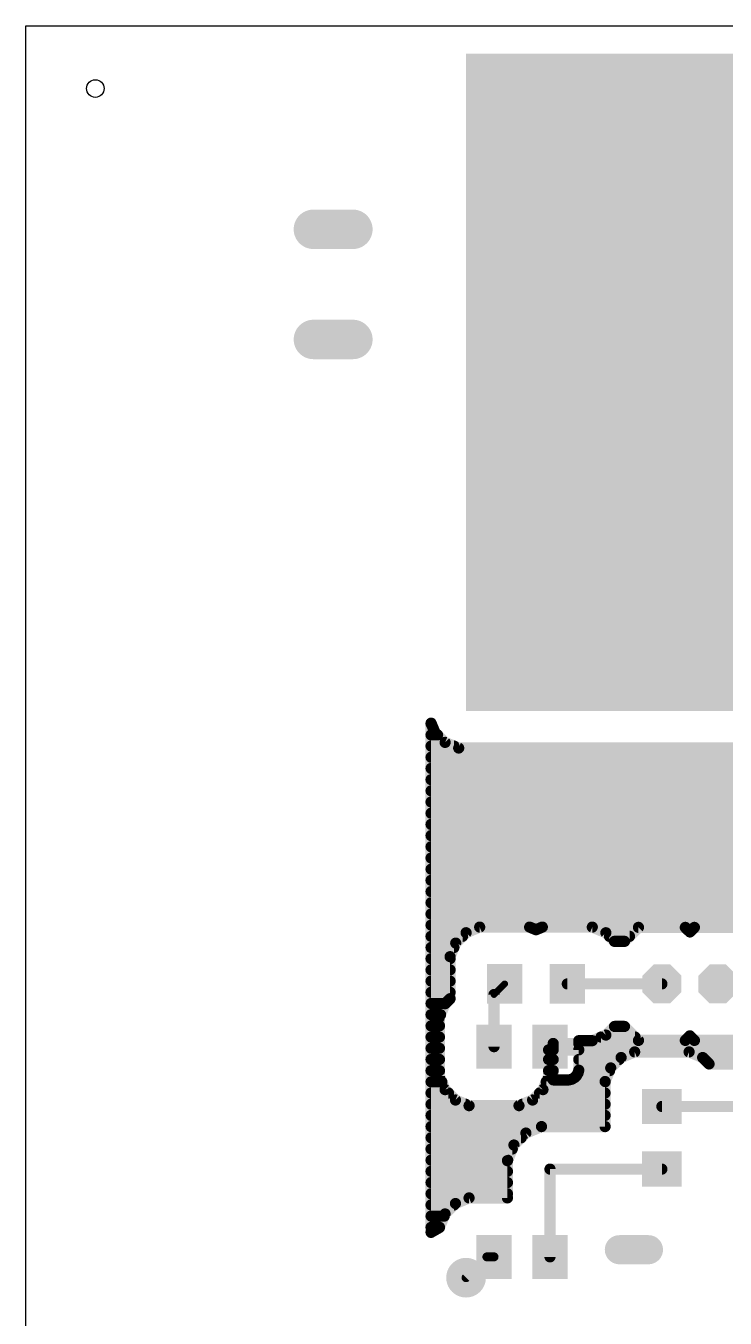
# Model space of a CAD drawing. Header units: millimetres. Extents: x 0 to 653, y 0 to 287.
# Drawn here: x 244.5 to 276.3, y 227.7 to 286.3 of the extents above; entities that cross this region are included whole.
import ezdxf

# ---------------------------------------------------------------- set-up
doc = ezdxf.new("R2010")
doc.units = ezdxf.units.MM
for name, color, linetype in [('1', 7, 'Continuous'), ('17', 7, 'Continuous'), ('18', 7, 'Continuous'), ('20', 7, 'Continuous')]:
    doc.layers.add(name, color=color, linetype=linetype)

# ---------------------------------------------------------------- blocks, each defined once
blk = doc.blocks.new('RECT')
blk.add_solid([(-0.5, -0.5), (0.5, -0.5), (-0.5, 0.5), (0.5, 0.5)])
blk = doc.blocks.new('LONGP100')
at = {"const_width": 1}
blk.add_lwpolyline([(-0.5, 0), (0.5, 0)], dxfattribs=at)
at = {"const_width": 0.5}
for points in [[(-0.5, 0.25, 1), (-0.5, -0.25)], [(0.5, -0.25, 1), (0.5, 0.25)]]:
    blk.add_lwpolyline(points, format="xyb", dxfattribs=at)
blk = doc.blocks.new('OCTAGONP')
at = {"const_width": 0.5}
blk.add_lwpolyline([(-0.25, -0.1036), (-0.25, 0.1036), (-0.1036, 0.25), (0.1036, 0.25), (0.25, 0.1036), (0.25, -0.1036), (0.1036, -0.25), (-0.1036, -0.25), (-0.25, -0.1036), (-0.25, 0.1036)], dxfattribs=at)
blk = doc.blocks.new('ROUNDV')
at = {"const_width": 0.5}
blk.add_lwpolyline([(0, -0.25, 1), (0, 0.25, 1), (0, -0.25)], format="xyb", dxfattribs=at)

msp = doc.modelspace()

# ---------------------------------------------------------------- linework, layer by layer
at = {"layer": '1'}
for points, const_width in [([(263.11, 254.255), (262.943, 254.656)], 0.508), ([(262.943, 254.656), (262.943, 231.543)], 0.508), ([(262.953, 254.633), (262.943, 254.633)], 0.508), ([(263.239, 254.125), (262.943, 254.125)], 0.508), ([(263.581, 253.783), (263.11, 254.255)], 0.508), ([(264.197, 253.528), (263.581, 253.783)], 0.508), ([(263.983, 253.617), (262.943, 253.617)], 0.508), ([(345.509, 253.528), (264.197, 253.528)], 0.508), ([(356.072, 253.109), (262.943, 253.109)], 0.508), ([(356.24, 252.601), (262.943, 252.601)], 0.508), ([(356.459, 252.093), (262.943, 252.093)], 0.508), ([(356.967, 251.585), (262.943, 251.585)], 0.508), ([(357.964, 251.077), (262.943, 251.077)], 0.508), ([(392.157, 250.569), (262.943, 250.569)], 0.508), ([(392.14, 250.061), (262.943, 250.061)], 0.508), ([(392.14, 249.553), (262.943, 249.553)], 0.508), ([(392.14, 249.045), (262.943, 249.045)], 0.508), ([(392.14, 248.537), (262.943, 248.537)], 0.508), ([(392.538, 248.029), (262.943, 248.029)], 0.508), ([(393.046, 247.521), (262.943, 247.521)], 0.508), ([(393.554, 247.013), (262.943, 247.013)], 0.508), ([(407.521, 246.505), (262.943, 246.505)], 0.508), ([(407.982, 245.997), (262.943, 245.997)], 0.508), ([(411.295, 245.489), (262.943, 245.489)], 0.508), ([(264.37, 244.981), (262.943, 244.981)], 0.508), ([(264.063, 244.673), (264.534, 245.145)], 0.508), ([(264.534, 245.145), (265.15, 245.4)], 0.508), ([(265.15, 245.4), (267.417, 245.4)], 0.508), ([(267.417, 245.4), (267.706, 245.28)], 0.508), ([(267.706, 245.28), (267.994, 245.4)], 0.508), ([(267.994, 245.4), (270.261, 245.4)], 0.508), ([(270.261, 245.4), (270.877, 245.145)], 0.508), ([(270.877, 245.145), (271.27, 244.752)], 0.508), ([(271.952, 244.981), (271.041, 244.981)], 0.508), ([(271.723, 244.752), (272.358, 245.387)], 0.508), ([(272.358, 245.387), (274.483, 245.387)], 0.508), ([(274.483, 245.387), (274.691, 245.18)], 0.508), ([(274.691, 245.18), (274.898, 245.387)], 0.508), ([(274.898, 245.387), (277.023, 245.387)], 0.508), ([(263.98, 244.473), (262.943, 244.473)], 0.508), ([(263.807, 244.057), (264.063, 244.673)], 0.508), ([(271.27, 244.752), (271.723, 244.752)], 0.508), ([(263.807, 243.965), (262.943, 243.965)], 0.508), ([(263.807, 242.149), (263.807, 244.057)], 0.508), ([(263.807, 243.457), (262.943, 243.457)], 0.508), ([(263.807, 242.949), (262.943, 242.949)], 0.508), ([(266.284, 242.822), (265.801, 242.339)], 0.305), ([(273.421, 242.822), (269.128, 242.822)], 0.508), ([(263.807, 242.441), (262.943, 242.441)], 0.508), ([(263.58, 241.922), (263.807, 242.149)], 0.508), ([(265.801, 242.339), (265.801, 239.972)], 0.508), ([(263.591, 241.933), (262.943, 241.933)], 0.508), ([(263.374, 241.425), (262.943, 241.425)], 0.508), ([(263.324, 241.305), (263.58, 241.922)], 0.508), ([(263.324, 240.917), (262.943, 240.917)], 0.508), ([(263.324, 238.638), (263.324, 241.305)], 0.508), ([(271.27, 240.892), (270.877, 240.499)], 0.508), ([(271.723, 240.892), (271.27, 240.892)], 0.508), ([(272.358, 240.257), (271.723, 240.892)], 0.508), ([(263.324, 240.409), (262.943, 240.409)], 0.508), ([(270.261, 240.244), (269.649, 240.244)], 0.508), ([(269.649, 240.244), (269.649, 240.118)], 0.508), ([(270.877, 240.499), (270.261, 240.244)], 0.508), ([(272.206, 240.409), (270.659, 240.409)], 0.508), ([(274.483, 240.257), (272.358, 240.257)], 0.508), ([(274.691, 240.464), (274.483, 240.257)], 0.508), ([(274.746, 240.409), (274.636, 240.409)], 0.508), ([(274.898, 240.257), (274.691, 240.464)], 0.508), ([(277.023, 240.257), (274.898, 240.257)], 0.508), ([(263.324, 239.901), (262.943, 239.901)], 0.508), ([(268.487, 239.826), (268.277, 239.826)], 0.508), ([(268.277, 239.826), (268.277, 238.638)], 0.508), ([(269.649, 240.118), (268.487, 240.118)], 0.508), ([(268.487, 240.118), (268.487, 239.826)], 0.508), ([(281.422, 239.901), (268.487, 239.901)], 0.508), ([(268.487, 239.826), (269.649, 239.826)], 0.508), ([(268.487, 238.464), (268.487, 239.826)], 0.508), ([(269.649, 239.826), (269.649, 238.905)], 0.508), ([(271.57, 239.48), (272.186, 239.735)], 0.508), ([(272.186, 239.735), (274.656, 239.735)], 0.508), ([(274.656, 239.735), (275.272, 239.48)], 0.508), ([(263.324, 239.393), (262.943, 239.393)], 0.508), ([(268.487, 239.393), (268.277, 239.393)], 0.508), ([(271.482, 239.393), (269.649, 239.393)], 0.508), ([(271.098, 239.009), (271.57, 239.48)], 0.508), ([(275.272, 239.48), (275.563, 239.189)], 0.508), ([(281.422, 239.393), (275.359, 239.393)], 0.508), ([(275.563, 239.189), (277.053, 239.189)], 0.508), ([(263.324, 238.885), (262.943, 238.885)], 0.508), ([(263.58, 238.022), (263.324, 238.638)], 0.508), ([(268.277, 238.638), (268.022, 238.022)], 0.508), ([(268.487, 238.885), (268.277, 238.885)], 0.508), ([(269.337, 238.499), (269.208, 238.464)], 0.508), ([(269.453, 238.565), (269.337, 238.499)], 0.508), ([(269.547, 238.66), (269.453, 238.565)], 0.508), ([(269.614, 238.776), (269.547, 238.66)], 0.508), ([(269.649, 238.905), (269.614, 238.776)], 0.508), ([(271.047, 238.885), (269.643, 238.885)], 0.508), ([(270.843, 238.392), (271.098, 239.009)], 0.508), ([(263.433, 238.377), (262.943, 238.377)], 0.508), ([(264.051, 237.551), (263.58, 238.022)], 0.508), ([(268.022, 238.022), (267.55, 237.551)], 0.508), ([(270.843, 238.377), (268.169, 238.377)], 0.508), ([(269.208, 238.464), (268.487, 238.464)], 0.508), ([(270.843, 236.345), (270.843, 238.392)], 0.508), ([(263.733, 237.869), (262.943, 237.869)], 0.508), ([(264.509, 237.361), (262.943, 237.361)], 0.508), ([(264.667, 237.296), (264.051, 237.551)], 0.508), ([(267.55, 237.551), (266.934, 237.296)], 0.508), ([(270.843, 237.361), (267.092, 237.361)], 0.508), ([(270.843, 237.869), (267.869, 237.869)], 0.508), ([(270.843, 236.853), (262.943, 236.853)], 0.508), ([(266.934, 237.296), (264.667, 237.296)], 0.508), ([(273.421, 237.259), (277.864, 237.259)], 0.508), ([(267.956, 236.345), (262.943, 236.345)], 0.508), ([(267.247, 236.051), (267.957, 236.345)], 0.508), ([(267.957, 236.345), (270.843, 236.345)], 0.508), ([(267.033, 235.837), (262.943, 235.837)], 0.508), ([(266.704, 235.508), (267.247, 236.051)], 0.508), ([(266.63, 235.329), (262.943, 235.329)], 0.508), ([(266.41, 234.799), (266.704, 235.508)], 0.508), ([(266.419, 234.821), (262.943, 234.821)], 0.508), ([(266.41, 233.108), (266.41, 234.799)], 0.508), ([(273.421, 234.415), (268.341, 234.415)], 0.508), ([(268.341, 234.415), (268.341, 230.432)], 0.508), ([(266.41, 234.313), (262.943, 234.313)], 0.508), ([(266.41, 233.805), (262.943, 233.805)], 0.508), ([(266.41, 233.297), (262.943, 233.297)], 0.508), ([(263.987, 232.789), (262.943, 232.789)], 0.508), ([(263.58, 232.382), (264.051, 232.853)], 0.508), ([(264.051, 232.853), (264.667, 233.108)], 0.508), ([(264.667, 233.108), (266.41, 233.108)], 0.508), ([(263.538, 232.281), (262.943, 232.281)], 0.508), ([(263.324, 231.765), (263.58, 232.382)], 0.508), ([(263.327, 231.773), (262.943, 231.773)], 0.508), ([(262.943, 231.543), (262.949, 231.549)], 0.508), ([(262.949, 231.549), (263.324, 231.765)], 0.508), ([(263.324, 231.765), (263.324, 231.765)], 0.508), ([(265.476, 230.432), (264.531, 229.487)], 0.406), ([(265.801, 230.432), (265.476, 230.432)], 0.406)]:
    msp.add_lwpolyline(points, dxfattribs=dict(at, const_width=const_width))
for points, const_width in [([(262.826, 254.608, -1), (263.061, 254.705)], 0.254), ([(262.816, 254.656, -1), (263.07, 254.656)], 0.254), ([(262.943, 254.506, -1), (262.943, 254.76)], 0.254), ([(262.953, 254.76, -1), (262.953, 254.506)], 0.254), ([(262.943, 253.998, -1), (262.943, 254.252)], 0.254), ([(263.02, 254.165, -1), (263.199, 254.345)], 0.254), ([(263.227, 254.303, -1), (262.992, 254.206)], 0.254), ([(263.239, 254.252, -1), (263.239, 253.998)], 0.254), ([(263.533, 253.666, -1), (263.63, 253.901)], 0.254), ([(263.671, 253.873, -1), (263.491, 253.693)], 0.254), ([(262.943, 253.49, -1), (262.943, 253.744)], 0.254), ([(263.983, 253.744, -1), (263.983, 253.49)], 0.254), ([(264.197, 253.401, -1), (264.197, 253.655)], 0.254), ([(264.246, 253.645, -1), (264.149, 253.411)], 0.254), ([(262.943, 252.982, -1), (262.943, 253.236)], 0.254), ([(262.943, 252.474, -1), (262.943, 252.728)], 0.254), ([(262.943, 251.966, -1), (262.943, 252.22)], 0.254), ([(262.943, 251.458, -1), (262.943, 251.712)], 0.254), ([(262.943, 250.95, -1), (262.943, 251.204)], 0.254), ([(262.943, 250.442, -1), (262.943, 250.696)], 0.254), ([(262.943, 249.934, -1), (262.943, 250.188)], 0.254), ([(262.943, 249.426, -1), (262.943, 249.68)], 0.254), ([(262.943, 248.918, -1), (262.943, 249.172)], 0.254), ([(262.943, 248.41, -1), (262.943, 248.664)], 0.254), ([(262.943, 247.902, -1), (262.943, 248.156)], 0.254), ([(262.943, 247.394, -1), (262.943, 247.648)], 0.254), ([(262.943, 246.886, -1), (262.943, 247.14)], 0.254), ([(262.943, 246.378, -1), (262.943, 246.632)], 0.254), ([(262.943, 245.87, -1), (262.943, 246.124)], 0.254), ([(262.943, 245.362, -1), (262.943, 245.616)], 0.254), ([(262.943, 244.854, -1), (262.943, 245.108)], 0.254), ([(264.37, 245.108, -1), (264.37, 244.854)], 0.254), ([(264.583, 245.027, -1), (264.486, 245.262)], 0.254), ([(264.444, 245.234, -1), (264.624, 245.055)], 0.254), ([(265.15, 245.273, -1), (265.15, 245.527)], 0.254), ([(265.102, 245.517, -1), (265.199, 245.283)], 0.254), ([(267.369, 245.283, -1), (267.466, 245.517)], 0.254), ([(267.417, 245.527, -1), (267.417, 245.273)], 0.254), ([(267.754, 245.163, -1), (267.657, 245.398)], 0.254), ([(267.754, 245.398, -1), (267.657, 245.163)], 0.254), ([(267.994, 245.273, -1), (267.994, 245.527)], 0.254), ([(267.946, 245.517, -1), (268.043, 245.283)], 0.254), ([(270.213, 245.283, -1), (270.31, 245.517)], 0.254), ([(270.261, 245.527, -1), (270.261, 245.273)], 0.254), ([(270.788, 245.055, -1), (270.967, 245.234)], 0.254), ([(270.926, 245.262, -1), (270.829, 245.027)], 0.254), ([(271.041, 244.854, -1), (271.041, 245.108)], 0.254), ([(271.952, 245.108, -1), (271.952, 244.854)], 0.254), ([(272.358, 245.26, -1), (272.358, 245.514)], 0.254), ([(272.268, 245.477, -1), (272.448, 245.298)], 0.254), ([(274.394, 245.298, -1), (274.573, 245.477)], 0.254), ([(274.483, 245.514, -1), (274.483, 245.26)], 0.254), ([(274.781, 245.09, -1), (274.601, 245.27)], 0.254), ([(274.781, 245.27, -1), (274.601, 245.09)], 0.254), ([(274.898, 245.26, -1), (274.898, 245.514)], 0.254), ([(274.808, 245.477, -1), (274.988, 245.298)], 0.254), ([(262.943, 244.346, -1), (262.943, 244.6)], 0.254), ([(264.152, 244.583, -1), (263.973, 244.763)], 0.254), ([(263.945, 244.722, -1), (264.18, 244.624)], 0.254), ([(263.98, 244.6, -1), (263.98, 244.346)], 0.254), ([(271.27, 244.625, -1), (271.27, 244.879)], 0.254), ([(271.359, 244.842, -1), (271.18, 244.663)], 0.254), ([(271.813, 244.663, -1), (271.633, 244.842)], 0.254), ([(271.723, 244.879, -1), (271.723, 244.625)], 0.254), ([(262.943, 243.838, -1), (262.943, 244.092)], 0.254), ([(263.68, 244.057, -1), (263.934, 244.057)], 0.254), ([(263.925, 244.008, -1), (263.69, 244.106)], 0.254), ([(263.807, 244.092, -1), (263.807, 243.838)], 0.254), ([(262.943, 243.33, -1), (262.943, 243.584)], 0.254), ([(263.807, 243.584, -1), (263.807, 243.33)], 0.254), ([(262.943, 242.822, -1), (262.943, 243.076)], 0.254), ([(263.807, 243.076, -1), (263.807, 242.822)], 0.254), ([(266.23, 242.876, -1), (266.338, 242.768)], 0.152), ([(269.128, 242.695, -1), (269.128, 242.949)], 0.254), ([(273.421, 242.949, -1), (273.421, 242.695)], 0.254), ([(262.943, 242.314, -1), (262.943, 242.568)], 0.254), ([(263.934, 242.149, -1), (263.68, 242.149)], 0.254), ([(263.718, 242.239, -1), (263.897, 242.06)], 0.254), ([(263.807, 242.568, -1), (263.807, 242.314)], 0.254), ([(265.674, 242.339, -1), (265.928, 242.339)], 0.254), ([(265.855, 242.285, -1), (265.747, 242.393)], 0.152), ([(262.943, 241.806, -1), (262.943, 242.06)], 0.254), ([(262.943, 241.298, -1), (262.943, 241.552)], 0.254), ([(263.374, 241.552, -1), (263.374, 241.298)], 0.254), ([(263.669, 241.832, -1), (263.49, 242.011)], 0.254), ([(263.462, 241.97, -1), (263.697, 241.873)], 0.254), ([(263.591, 242.06, -1), (263.591, 241.806)], 0.254), ([(262.943, 240.79, -1), (262.943, 241.044)], 0.254), ([(263.197, 241.305, -1), (263.451, 241.305)], 0.254), ([(263.442, 241.257, -1), (263.207, 241.354)], 0.254), ([(263.324, 241.044, -1), (263.324, 240.79)], 0.254), ([(271.27, 240.765, -1), (271.27, 241.019)], 0.254), ([(271.18, 240.981, -1), (271.359, 240.802)], 0.254), ([(271.633, 240.802, -1), (271.813, 240.981)], 0.254), ([(271.723, 241.019, -1), (271.723, 240.765)], 0.254), ([(262.943, 240.282, -1), (262.943, 240.536)], 0.254), ([(263.324, 240.536, -1), (263.324, 240.282)], 0.254), ([(269.649, 240.117, -1), (269.649, 240.371)], 0.254), ([(269.522, 240.244, -1), (269.776, 240.244)], 0.254), ([(270.261, 240.371, -1), (270.261, 240.117)], 0.254), ([(270.659, 240.282, -1), (270.659, 240.536)], 0.254), ([(270.967, 240.409, -1), (270.788, 240.589)], 0.254), ([(270.829, 240.617, -1), (270.926, 240.382)], 0.254), ([(272.206, 240.536, -1), (272.206, 240.282)], 0.254), ([(272.358, 240.13, -1), (272.358, 240.384)], 0.254), ([(274.483, 240.384, -1), (274.483, 240.13)], 0.254), ([(274.636, 240.282, -1), (274.636, 240.536)], 0.254), ([(274.601, 240.374, -1), (274.781, 240.554)], 0.254), ([(274.601, 240.554, -1), (274.781, 240.374)], 0.254), ([(274.746, 240.536, -1), (274.746, 240.282)], 0.254), ([(274.898, 240.13, -1), (274.898, 240.384)], 0.254), ([(262.943, 239.774, -1), (262.943, 240.028)], 0.254), ([(263.324, 240.028, -1), (263.324, 239.774)], 0.254), ([(265.928, 239.972, -1), (265.674, 239.972)], 0.254), ([(268.277, 239.699, -1), (268.277, 239.953)], 0.254), ([(268.15, 239.826, -1), (268.404, 239.826)], 0.254), ([(268.487, 239.991, -1), (268.487, 240.245)], 0.254), ([(268.36, 240.118, -1), (268.614, 240.118)], 0.254), ([(268.487, 239.774, -1), (268.487, 240.028)], 0.254), ([(268.487, 239.699, -1), (268.487, 239.953)], 0.254), ([(268.36, 239.826, -1), (268.614, 239.826)], 0.254), ([(268.614, 239.826, -1), (268.36, 239.826)], 0.254), ([(268.487, 239.953, -1), (268.487, 239.699)], 0.254), ([(269.776, 240.118, -1), (269.522, 240.118)], 0.254), ([(269.522, 239.826, -1), (269.776, 239.826)], 0.254), ([(269.649, 240.245, -1), (269.649, 239.991)], 0.254), ([(269.649, 239.953, -1), (269.649, 239.699)], 0.254), ([(270.31, 240.127, -1), (270.213, 240.361)], 0.254), ([(272.186, 239.608, -1), (272.186, 239.862)], 0.254), ([(272.137, 239.853, -1), (272.234, 239.618)], 0.254), ([(272.448, 240.346, -1), (272.268, 240.167)], 0.254), ([(274.573, 240.167, -1), (274.394, 240.346)], 0.254), ([(274.607, 239.618, -1), (274.704, 239.853)], 0.254), ([(274.656, 239.862, -1), (274.656, 239.608)], 0.254), ([(274.988, 240.346, -1), (274.808, 240.167)], 0.254), ([(262.943, 239.266, -1), (262.943, 239.52)], 0.254), ([(263.324, 239.52, -1), (263.324, 239.266)], 0.254), ([(268.277, 239.266, -1), (268.277, 239.52)], 0.254), ([(268.487, 239.52, -1), (268.487, 239.266)], 0.254), ([(269.649, 239.266, -1), (269.649, 239.52)], 0.254), ([(271.618, 239.363, -1), (271.521, 239.597)], 0.254), ([(271.48, 239.57, -1), (271.659, 239.39)], 0.254), ([(271.482, 239.52, -1), (271.482, 239.266)], 0.254), ([(275.182, 239.39, -1), (275.362, 239.57)], 0.254), ([(275.32, 239.597, -1), (275.223, 239.363)], 0.254), ([(275.359, 239.266, -1), (275.359, 239.52)], 0.254), ([(275.563, 239.062, -1), (275.563, 239.316)], 0.254), ([(275.652, 239.279, -1), (275.473, 239.1)], 0.254), ([(262.943, 238.758, -1), (262.943, 239.012)], 0.254), ([(263.207, 238.59, -1), (263.442, 238.687)], 0.254), ([(263.451, 238.638, -1), (263.197, 238.638)], 0.254), ([(263.324, 239.012, -1), (263.324, 238.758)], 0.254), ([(268.277, 238.758, -1), (268.277, 239.012)], 0.254), ([(268.404, 238.638, -1), (268.15, 238.638)], 0.254), ([(268.16, 238.687, -1), (268.394, 238.59)], 0.254), ([(268.487, 239.012, -1), (268.487, 238.758)], 0.254), ([(269.4, 238.389, -1), (269.273, 238.609)], 0.254), ([(269.304, 238.621, -1), (269.37, 238.376)], 0.254), ([(269.542, 238.476, -1), (269.363, 238.655)], 0.254), ([(269.389, 238.675, -1), (269.516, 238.455)], 0.254), ([(269.657, 238.597, -1), (269.437, 238.724)], 0.254), ([(269.457, 238.75, -1), (269.637, 238.57)], 0.254), ([(269.737, 238.743, -1), (269.491, 238.809)], 0.254), ([(269.504, 238.839, -1), (269.724, 238.712)], 0.254), ([(269.643, 238.758, -1), (269.643, 239.012)], 0.254), ([(269.776, 238.905, -1), (269.522, 238.905)], 0.254), ([(269.526, 238.938, -1), (269.771, 238.872)], 0.254), ([(271.188, 238.919, -1), (271.008, 239.098)], 0.254), ([(270.981, 239.057, -1), (271.215, 238.96)], 0.254), ([(271.047, 239.012, -1), (271.047, 238.758)], 0.254), ([(262.943, 238.25, -1), (262.943, 238.504)], 0.254), ([(263.433, 238.504, -1), (263.433, 238.25)], 0.254), ([(263.49, 237.933, -1), (263.669, 238.112)], 0.254), ([(263.697, 238.071, -1), (263.462, 237.974)], 0.254), ([(268.139, 237.974, -1), (267.905, 238.071)], 0.254), ([(267.932, 238.112, -1), (268.112, 237.933)], 0.254), ([(268.169, 238.25, -1), (268.169, 238.504)], 0.254), ([(268.487, 238.337, -1), (268.487, 238.591)], 0.254), ([(268.614, 238.464, -1), (268.36, 238.464)], 0.254), ([(269.241, 238.341, -1), (269.175, 238.587)], 0.254), ([(269.208, 238.591, -1), (269.208, 238.337)], 0.254), ([(270.716, 238.392, -1), (270.97, 238.392)], 0.254), ([(270.96, 238.344, -1), (270.726, 238.441)], 0.254), ([(270.843, 238.504, -1), (270.843, 238.25)], 0.254), ([(262.943, 237.742, -1), (262.943, 237.996)], 0.254), ([(262.943, 237.234, -1), (262.943, 237.488)], 0.254), ([(263.733, 237.996, -1), (263.733, 237.742)], 0.254), ([(264.003, 237.433, -1), (264.1, 237.668)], 0.254), ([(264.141, 237.641, -1), (263.961, 237.461)], 0.254), ([(264.509, 237.488, -1), (264.509, 237.234)], 0.254), ([(267.092, 237.234, -1), (267.092, 237.488)], 0.254), ([(267.64, 237.461, -1), (267.461, 237.641)], 0.254), ([(267.502, 237.668, -1), (267.599, 237.433)], 0.254), ([(267.869, 237.742, -1), (267.869, 237.996)], 0.254), ([(270.843, 237.996, -1), (270.843, 237.742)], 0.254), ([(270.843, 237.488, -1), (270.843, 237.234)], 0.254), ([(262.943, 236.726, -1), (262.943, 236.98)], 0.254), ([(264.667, 237.169, -1), (264.667, 237.423)], 0.254), ([(264.716, 237.413, -1), (264.619, 237.178)], 0.254), ([(266.983, 237.178, -1), (266.886, 237.413)], 0.254), ([(266.934, 237.423, -1), (266.934, 237.169)], 0.254), ([(270.843, 236.98, -1), (270.843, 236.726)], 0.254), ([(273.421, 237.132, -1), (273.421, 237.386)], 0.254), ([(262.943, 236.218, -1), (262.943, 236.472)], 0.254), ([(267.957, 236.218, -1), (267.957, 236.472)], 0.254), ([(267.908, 236.463, -1), (268.005, 236.228)], 0.254), ([(267.956, 236.472, -1), (267.956, 236.218)], 0.254), ([(270.97, 236.345, -1), (270.716, 236.345)], 0.254), ([(270.843, 236.472, -1), (270.843, 236.218)], 0.254), ([(262.943, 235.71, -1), (262.943, 235.964)], 0.254), ([(267.033, 235.964, -1), (267.033, 235.71)], 0.254), ([(267.296, 235.934, -1), (267.199, 236.169)], 0.254), ([(267.157, 236.141, -1), (267.337, 235.962)], 0.254), ([(262.943, 235.202, -1), (262.943, 235.456)], 0.254), ([(266.794, 235.419, -1), (266.614, 235.598)], 0.254), ([(266.587, 235.557, -1), (266.822, 235.46)], 0.254), ([(266.63, 235.456, -1), (266.63, 235.202)], 0.254), ([(262.943, 234.694, -1), (262.943, 234.948)], 0.254), ([(266.283, 234.799, -1), (266.537, 234.799)], 0.254), ([(266.528, 234.75, -1), (266.293, 234.848)], 0.254), ([(266.419, 234.948, -1), (266.419, 234.694)], 0.254), ([(268.341, 234.288, -1), (268.341, 234.542)], 0.254), ([(268.214, 234.415, -1), (268.468, 234.415)], 0.254), ([(273.421, 234.542, -1), (273.421, 234.288)], 0.254), ([(262.943, 234.186, -1), (262.943, 234.44)], 0.254), ([(262.943, 233.678, -1), (262.943, 233.932)], 0.254), ([(266.41, 234.44, -1), (266.41, 234.186)], 0.254), ([(266.41, 233.932, -1), (266.41, 233.678)], 0.254), ([(262.943, 233.17, -1), (262.943, 233.424)], 0.254), ([(266.41, 233.424, -1), (266.41, 233.17)], 0.254), ([(262.943, 232.662, -1), (262.943, 232.916)], 0.254), ([(264.1, 232.736, -1), (264.003, 232.97)], 0.254), ([(263.961, 232.943, -1), (264.141, 232.763)], 0.254), ([(263.987, 232.916, -1), (263.987, 232.662)], 0.254), ([(264.667, 232.981, -1), (264.667, 233.235)], 0.254), ([(264.619, 233.226, -1), (264.716, 232.991)], 0.254), ([(266.537, 233.108, -1), (266.283, 233.108)], 0.254), ([(266.41, 233.235, -1), (266.41, 232.981)], 0.254), ([(262.943, 232.154, -1), (262.943, 232.408)], 0.254), ([(263.669, 232.292, -1), (263.49, 232.471)], 0.254), ([(263.462, 232.43, -1), (263.697, 232.333)], 0.254), ([(263.538, 232.408, -1), (263.538, 232.154)], 0.254), ([(262.943, 231.646, -1), (262.943, 231.9)], 0.254), ([(263.033, 231.453, -1), (262.853, 231.633)], 0.254), ([(263.012, 231.439, -1), (262.885, 231.659)], 0.254), ([(262.859, 231.638, -1), (263.039, 231.459)], 0.254), ([(263.197, 231.765, -1), (263.451, 231.765)], 0.254), ([(263.442, 231.717, -1), (263.207, 231.814)], 0.254), ([(263.451, 231.765, -1), (263.197, 231.765)], 0.254), ([(263.261, 231.875, -1), (263.388, 231.655)], 0.254), ([(263.327, 231.9, -1), (263.327, 231.646)], 0.254), ([(263.07, 231.543, -1), (262.816, 231.543)], 0.254), ([(265.476, 230.33, -1), (265.476, 230.534)], 0.203), ([(265.404, 230.504, -1), (265.548, 230.36)], 0.203), ([(265.801, 230.534, -1), (265.801, 230.33)], 0.203), ([(268.468, 230.432, -1), (268.214, 230.432)], 0.254), ([(264.603, 229.415, -1), (264.459, 229.559)], 0.203)]:
    msp.add_lwpolyline(points, format="xyb", dxfattribs=dict(at, const_width=const_width))
at = {"layer": '20'}
for p, q in [((244.548, 192.657), (244.548, 286.307)), ((244.548, 286.307), (432.488, 286.307))]:
    msp.add_line(p, q, dxfattribs=at)
msp.add_circle((247.703, 283.462), 0.4, dxfattribs=at)

# ---------------------------------------------------------------- block references
at = {"layer": '1'}
for p, xscale, yscale in [((304.853, 270.127), -80.645, 29.845), ((266.284, 242.822), -1.6, 1.803), ((269.128, 242.822), -1.6, 1.803), ((265.801, 230.432), -1.6, 2), ((268.341, 230.432), -1.6, 2)]:
    msp.add_blockref('RECT', p, dxfattribs=dict(at, xscale=xscale, yscale=yscale))
at = {"layer": '1', "xscale": -1.6}
for p, yscale, rotation in [((265.801, 239.972), 2, 180), ((268.341, 239.972), 2, 180), ((273.421, 237.259), 1.803, 270), ((273.421, 234.415), 1.803, 270)]:
    msp.add_blockref('RECT', p, dxfattribs=dict(at, yscale=yscale, rotation=rotation))
at = {"layer": '17', "rotation": 180}
for p, xscale, yscale in [((258.498, 277.072), -1.7907, 1.7907), ((258.498, 277.072), -1.7907, 1.7907), ((258.498, 272.072), -1.7907, 1.7907), ((258.498, 272.072), -1.7907, 1.7907), ((272.151, 230.757), -1.3208, 1.3208), ((272.151, 230.757), -1.3208, 1.3208)]:
    msp.add_blockref('LONGP100', p, dxfattribs=dict(at, xscale=xscale, yscale=yscale))
at = {"layer": '17', "xscale": -1.778, "yscale": 1.778}
for p in [(273.421, 242.822), (273.421, 242.822), (275.961, 242.822), (275.961, 242.822)]:
    msp.add_blockref('OCTAGONP', p, dxfattribs=at)
at = {"layer": '18', "xscale": -1.8, "yscale": 1.8}
msp.add_blockref('ROUNDV', (264.531, 229.487), dxfattribs=at)
msp.add_blockref('ROUNDV', (264.531, 229.487), dxfattribs=at)

doc.saveas('drawing.dxf')
